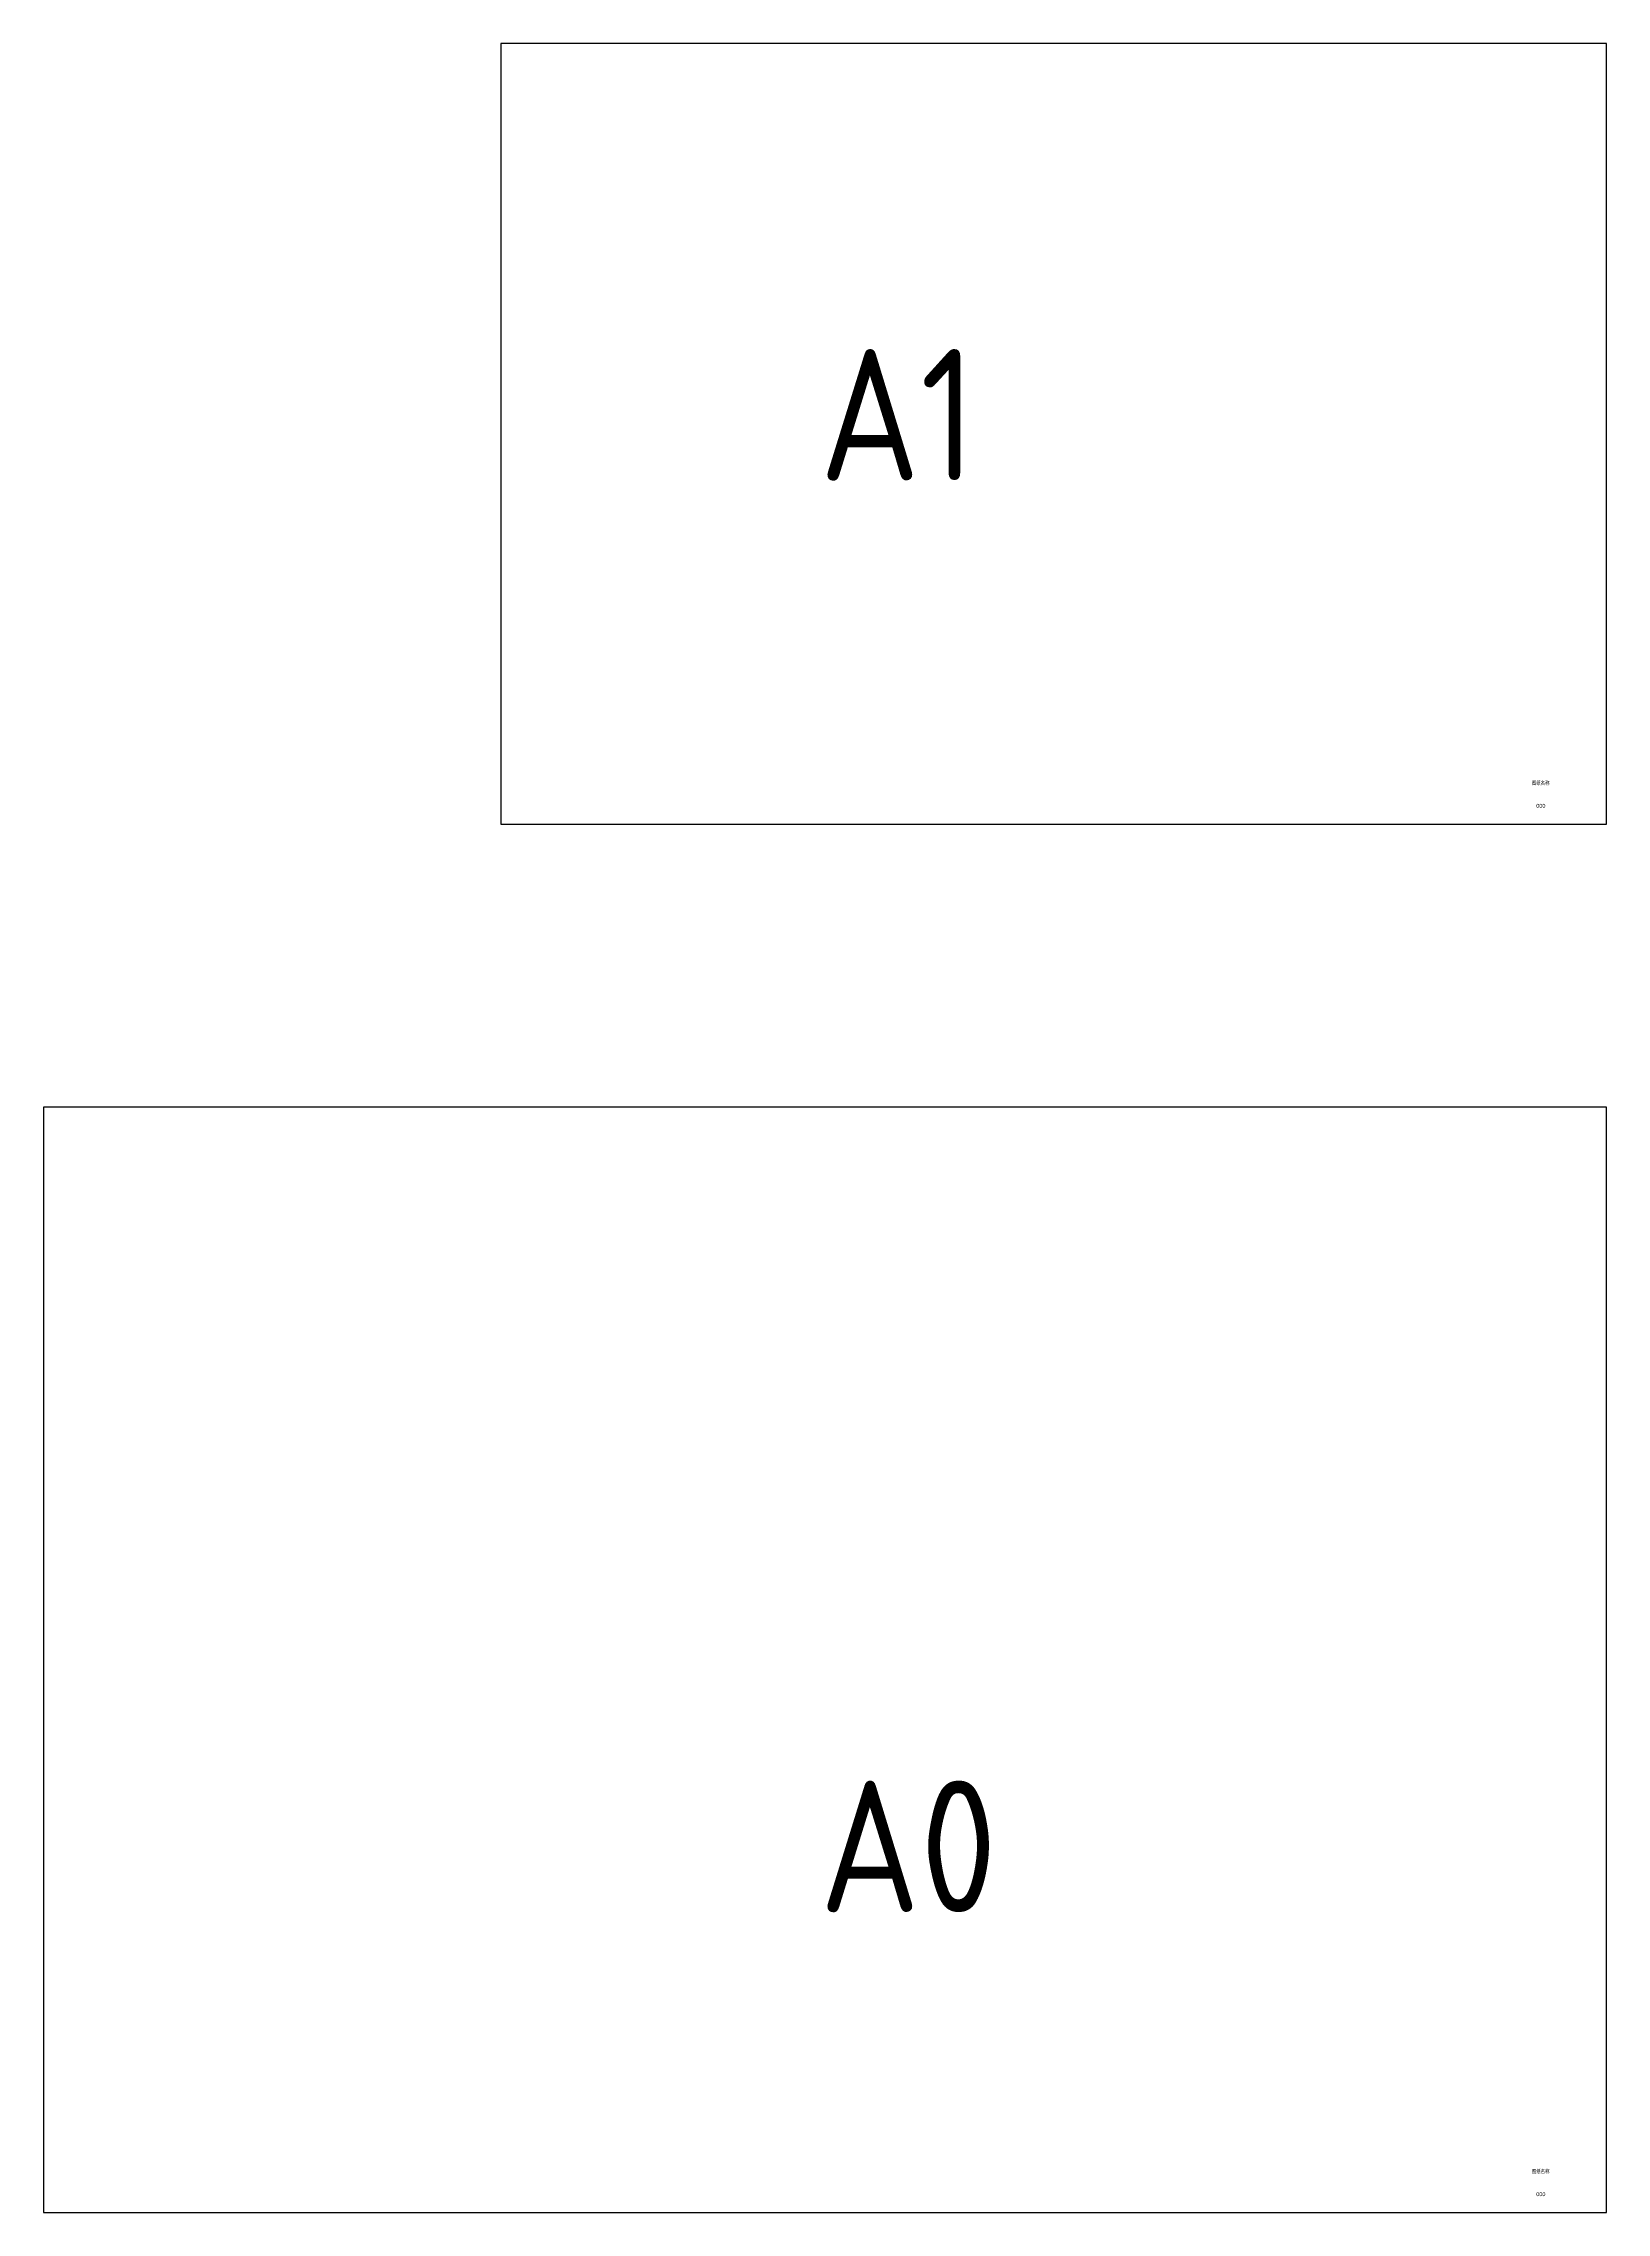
# Model space of a CAD drawing. Extents: x 23172 to 36869, y 13625 to 17099.
# Drawn here: x 23638 to 24827, y 13625 to 15275 of the extents above; entities that cross this region are included whole.
import ezdxf
from ezdxf.enums import TextEntityAlignment as Align

# ---------------------------------------------------------------- set-up
doc = ezdxf.new("R2010")
doc.units = 0
doc.header["$LTSCALE"] = 1000
doc.header["$MEASUREMENT"] = 0
doc.layers.add('MyTitleBlock', color=3, linetype='Continuous')
doc.styles.add('MyTitleBlockStyle', font='arial.ttf')
doc.styles.get("Standard").update_dxf_attribs({"font": 'gbenor.shx', "bigfont": 'gbcbig.shx'})

# ---------------------------------------------------------------- blocks, each defined once
blk = doc.blocks.new('MyTitleBlock_A1')
at = {"layer": 'MyTitleBlock'}
blk.add_lwpolyline([(-841, 0), (0, 0), (0, 594), (-841, 594)], close=True, dxfattribs=at)
at = {"layer": 'MyTitleBlock', "style": 'MyTitleBlockStyle'}
for tag, p in [('DRAWSCALE', (-60, 54)), ('DRAWNUM', (-50, 14))]:
    blk.add_attdef(tag, text='', height=3, dxfattribs=at).set_placement(p, align=Align.MIDDLE_CENTER)
at = {"layer": 'MyTitleBlock', "style": 'MyTitleBlockStyle', "width": 0.8}
blk.add_attdef('DRAWTITLE', text='', height=3, dxfattribs=at).set_placement((-50.1, 31.4), align=Align.MIDDLE_CENTER)
at = {"layer": 'MyTitleBlock', "style": 'MyTitleBlockStyle', "flags": 1}
blk.add_attdef('PAGESIZE', text='', height=1, dxfattribs=at).set_placement((-9.8, 6.8), align=Align.RIGHT)
blk = doc.blocks.new('MyTitleBlock_A0')
at = {"layer": 'MyTitleBlock'}
blk.add_lwpolyline([(-1189, 0), (0, 0), (0, 841), (-1189, 841)], close=True, dxfattribs=at)
at = {"layer": 'MyTitleBlock', "style": 'MyTitleBlockStyle'}
for tag, p in [('DRAWSCALE', (-60, 54)), ('DRAWNUM', (-50, 14))]:
    blk.add_attdef(tag, text='', height=3, dxfattribs=at).set_placement(p, align=Align.MIDDLE_CENTER)
at = {"layer": 'MyTitleBlock', "style": 'MyTitleBlockStyle', "width": 0.8}
blk.add_attdef('DRAWTITLE', text='', height=3, dxfattribs=at).set_placement((-50.1, 31.4), align=Align.MIDDLE_CENTER)
at = {"layer": 'MyTitleBlock', "style": 'MyTitleBlockStyle', "flags": 1}
blk.add_attdef('PAGESIZE', text='', height=1, dxfattribs=at).set_placement((-9.8, 6.8), align=Align.RIGHT)

msp = doc.modelspace()

# ---------------------------------------------------------------- block references
at = {"layer": 'MyTitleBlock'}
for name, p, values in [('MyTitleBlock_A1', (24826.9, 14681.1), {'DRAWNUM': '000', 'DRAWTITLE': '图纸名称'}), ('MyTitleBlock_A0', (24826.9, 13625), {'DRAWTITLE': '图纸名称', 'DRAWNUM': '000'})]:
    msp.add_blockref(name, p, dxfattribs=at).add_auto_attribs(values)

# ---------------------------------------------------------------- texts
for s, p in [('A1', (24228.2, 14942.6)), ('A0', (24228.2, 13853.6))]:
    msp.add_text(s, height=100).set_placement(p)

doc.saveas('drawing.dxf')
